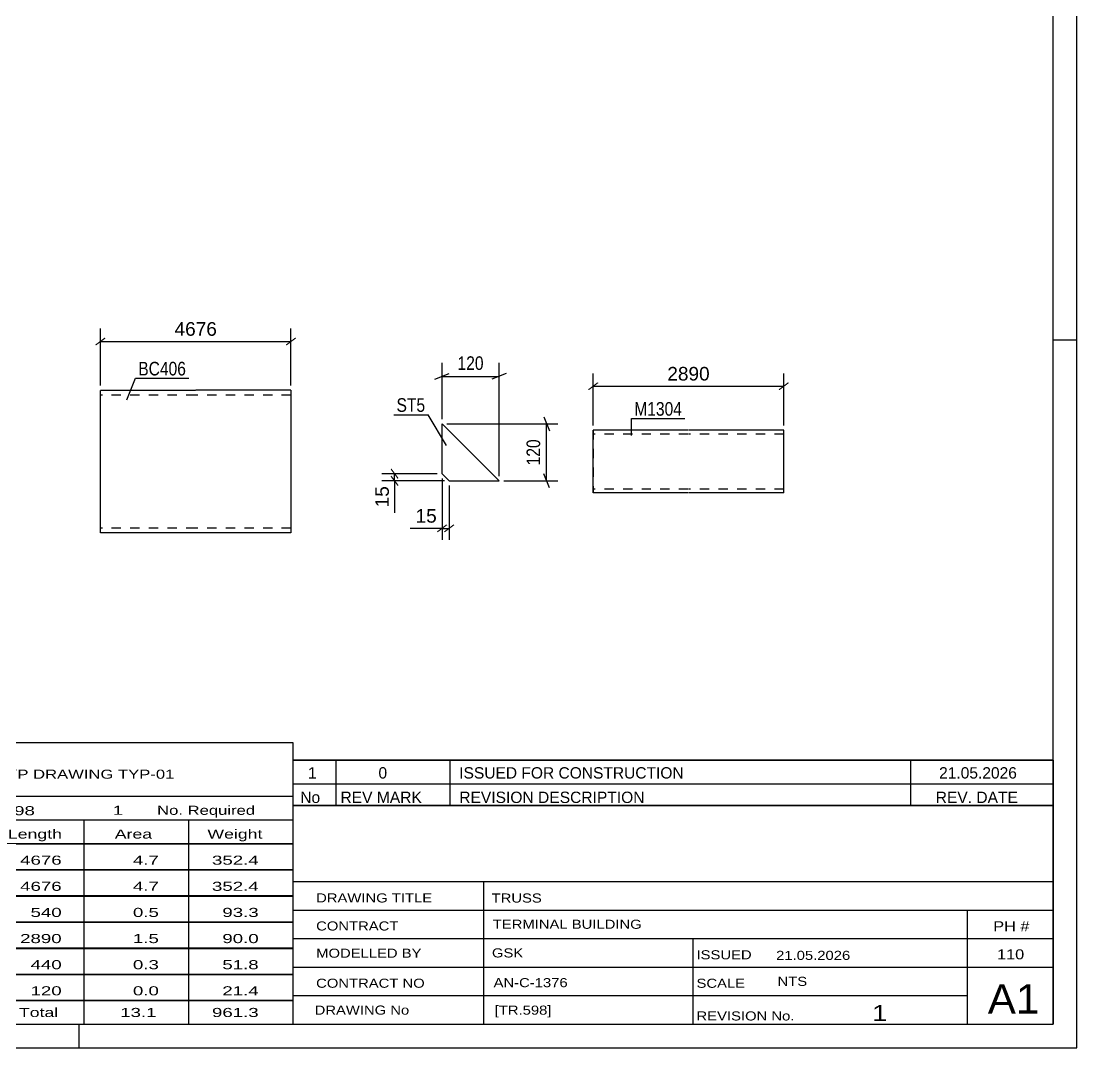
# Model space of a CAD drawing. Header units: millimetres. Extents: x 0 to 841, y 0 to 594.
# Drawn here: x 618.8 to 841, y 0 to 216.1 of the extents above; entities that cross this region are included whole.
import ezdxf

# ---------------------------------------------------------------- set-up
doc = ezdxf.new("R2010")
doc.units = ezdxf.units.MM
doc.linetypes.add('DXK_LINE_DOT2', pattern=[3.9198, 1.9599, -1.9599])
doc.styles.add('Arial', font='ARIAL.TTF', dxfattribs={"height": 0.2})
doc.styles.add('Arial Narrow', font='ARIALN.TTF', dxfattribs={"height": 0.2})

# ---------------------------------------------------------------- blocks, each defined once
blk = doc.blocks.new('Unknown-122566733-1134')
at = {"color": 5, "linetype": 'Continuous'}
for p, q in [((841, 0), (841, 594)), ((836, 5), (836, 589)), ((841, 149), (836, 149)), ((5, 5), (836, 5)), ((631, 0), (631, 5)), ((0, 0), (841, 0))]:
    blk.add_line(p, q, dxfattribs=at)
blk = doc.blocks.new('Part-122566733-1655 - 1639')
at = {"color": 2, "linetype": 'Continuous'}
for p, q in [((719.38, 119.36), (707.38, 131.36)), ((707.38, 120.86), (707.38, 131.36)), ((707.38, 120.86), (708.88, 119.36)), ((708.88, 119.36), (719.38, 119.36))]:
    blk.add_line(p, q, dxfattribs=at)
at = {"color": 7, "linetype": 'DXK_LINE_DOT2'}
for p, q in [((707.38, 120.86), (707.38, 131.36)), ((708.88, 119.36), (708.88, 119.36))]:
    blk.add_line(p, q, dxfattribs=at)
blk = doc.blocks.new('Part-122566733-2049 - 2033')
at = {"color": 2, "linetype": 'Continuous'}
for p, q in [((739.2, 116.82), (739.2, 130.02)), ((739.2, 130.02), (739.2, 130.02)), ((759.2, 130.02), (739.2, 130.02)), ((779.3, 130.02), (759.3, 130.02)), ((779.3, 116.82), (779.3, 130.02)), ((739.2, 116.82), (739.2, 116.82)), ((759.2, 116.82), (739.2, 116.82)), ((779.3, 116.82), (759.3, 116.82))]:
    blk.add_line(p, q, dxfattribs=at)
at = {"color": 7, "linetype": 'DXK_LINE_DOT2'}
for p, q in [((739.2, 130.02), (739.2, 116.82)), ((739.2, 129.22), (739.2, 129.22)), ((759.2, 129.22), (739.2, 129.22)), ((779.3, 129.22), (759.3, 129.22)), ((779.3, 130.02), (779.3, 130.02)), ((779.3, 116.82), (779.3, 130.02)), ((739.2, 117.68), (739.2, 117.85)), ((739.2, 117.62), (739.2, 117.68)), ((739.2, 117.62), (739.2, 117.62)), ((759.2, 117.62), (739.2, 117.62)), ((779.3, 117.62), (759.3, 117.62)), ((779.3, 116.82), (779.3, 116.82))]:
    blk.add_line(p, q, dxfattribs=at)
blk = doc.blocks.new('Part-122566733-1587 - 1568')
at = {"color": 2, "linetype": 'Continuous'}
for p, q in [((655.48, 138.41), (635.48, 138.41)), ((635.48, 110.41), (635.48, 138.41)), ((675.58, 138.42), (655.58, 138.42)), ((675.58, 138.42), (675.58, 108.42)), ((635.48, 108.41), (635.48, 110.41)), ((655.48, 108.41), (635.48, 108.41)), ((675.58, 108.42), (655.58, 108.42))]:
    blk.add_line(p, q, dxfattribs=at)
at = {"color": 7, "linetype": 'DXK_LINE_DOT2'}
for p, q in [((655.48, 137.41), (635.48, 137.41)), ((675.58, 137.42), (655.58, 137.42)), ((635.48, 108.57), (635.48, 110.41)), ((635.48, 109.41), (635.48, 109.49)), ((655.48, 109.41), (635.48, 109.41)), ((675.58, 109.42), (655.58, 109.42)), ((675.58, 109.42), (675.58, 109.5))]:
    blk.add_line(p, q, dxfattribs=at)
blk = doc.blocks.new('StraightDimension-122566733-5600 - 1639')
at = {"color": 7, "linetype": 'Continuous'}
for p, q in [((707.38, 132.36), (707.38, 144.21)), ((719.38, 120.36), (719.38, 144.21)), ((705.88, 140.76), (708.88, 141.96)), ((707.38, 141.36), (719.38, 141.36)), ((720.88, 141.96), (717.88, 140.76))]:
    blk.add_line(p, q, dxfattribs=at)
at = {"color": 0}
blk.add_wipeout([(716.73, 142.11), (716.73, 146.31), (710.04, 146.31), (710.04, 142.11)], dxfattribs=at)
at = {"color": 3, "style": 'Arial Narrow'}
blk.add_text('120', height=2.863, dxfattribs=at).set_placement((710.64, 142.71))
blk = doc.blocks.new('StraightDimension-122566733-1689 - 1639')
at = {"linetype": 'Continuous'}
for points in [[(698.21, 119.96), (698.06, 119.76), (696.56, 121.76), (696.71, 121.96)], [(696.56, 120.26), (696.71, 120.46), (698.21, 118.46), (698.06, 118.26)]]:
    blk.add_hatch(color=7, dxfattribs=at).paths.add_polyline_path(points)
at = {"color": 7, "linetype": 'Continuous'}
for p, q in [((706.38, 120.86), (694.68, 120.86)), ((697.38, 119.36), (697.38, 120.86)), ((707.88, 119.36), (694.68, 119.36))]:
    blk.add_line(p, q, dxfattribs=at)
at = {"color": 0}
blk.add_wipeout([(696.78, 118.84), (692.58, 118.84), (692.58, 113.19), (696.78, 113.19)], dxfattribs=at)
at = {"color": 7, "linetype": 'Continuous'}
blk.add_line((697.38, 119.36), (697.38, 112.66), dxfattribs=at)
blk.add_line((697.38, 119.36), (697.38, 112.66), dxfattribs=at)
at = {"color": 3, "style": 'Arial'}
blk.add_text('15', height=2.865, rotation=90.0002, dxfattribs=at).set_placement((696.18, 113.79))
blk = doc.blocks.new('StraightDimension-122566733-1657 - 1639')
at = {"linetype": 'Continuous'}
for points in [[(708.28, 110.19), (708.48, 110.04), (706.48, 108.54), (706.28, 108.69)], [(707.98, 108.54), (707.78, 108.69), (709.78, 110.19), (709.98, 110.04)]]:
    blk.add_hatch(color=7, dxfattribs=at).paths.add_polyline_path(points)
at = {"color": 7, "linetype": 'Continuous'}
for p, q in [((707.38, 119.86), (707.38, 106.96)), ((708.88, 118.36), (708.88, 106.96)), ((707.38, 109.36), (708.88, 109.36))]:
    blk.add_line(p, q, dxfattribs=at)
at = {"color": 0}
blk.add_wipeout([(706.86, 109.96), (706.86, 114.16), (701.21, 114.16), (701.21, 109.96)], dxfattribs=at)
at = {"color": 7, "linetype": 'Continuous'}
blk.add_line((707.38, 109.36), (700.69, 109.36), dxfattribs=at)
blk.add_line((707.38, 109.36), (700.69, 109.36), dxfattribs=at)
at = {"color": 3, "style": 'Arial'}
blk.add_text('15', height=2.865, dxfattribs=at).set_placement((701.81, 110.56))
blk = doc.blocks.new('StraightDimension-122566733-5615 - 1639')
at = {"color": 7, "linetype": 'Continuous'}
for p, q in [((708.38, 131.36), (731.78, 131.36)), ((728.78, 132.86), (729.98, 129.86)), ((729.38, 119.36), (729.38, 131.36)), ((729.98, 117.86), (728.78, 120.86)), ((720.38, 119.36), (731.78, 119.36))]:
    blk.add_line(p, q, dxfattribs=at)
at = {"color": 0}
blk.add_wipeout([(728.63, 128.7), (724.43, 128.7), (724.43, 122.02), (728.63, 122.02)], dxfattribs=at)
at = {"color": 3, "style": 'Arial Narrow'}
blk.add_text('120', height=2.863, rotation=90.0002, dxfattribs=at).set_placement((728.03, 122.62))
blk = doc.blocks.new('StraightDimension-122566733-2052 - 2033')
at = {"linetype": 'Continuous'}
for points in [[(738.3, 138.46), (738.1, 138.61), (740.1, 140.11), (740.3, 139.96)], [(780.2, 140.11), (780.4, 139.96), (778.4, 138.46), (778.2, 138.61)]]:
    blk.add_hatch(color=7, dxfattribs=at).paths.add_polyline_path(points)
at = {"color": 7, "linetype": 'Continuous'}
for p, q in [((739.2, 131.02), (739.2, 141.98)), ((779.3, 131.02), (779.3, 141.98)), ((739.2, 139.28), (779.3, 139.28))]:
    blk.add_line(p, q, dxfattribs=at)
at = {"color": 0}
blk.add_wipeout([(764.3, 139.88), (764.3, 144.08), (754.2, 144.08), (754.2, 139.88)], dxfattribs=at)
at = {"color": 3, "style": 'Arial'}
blk.add_text('2890', height=2.865, dxfattribs=at).set_placement((754.8, 140.48))
blk = doc.blocks.new('StraightDimension-122566733-1591 - 1568')
at = {"linetype": 'Continuous'}
for points in [[(634.58, 147.87), (634.38, 148.02), (636.38, 149.52), (636.58, 149.37)], [(676.48, 149.52), (676.68, 149.37), (674.68, 147.87), (674.48, 148.02)]]:
    blk.add_hatch(color=7, dxfattribs=at).paths.add_polyline_path(points)
at = {"color": 7, "linetype": 'Continuous'}
for p, q in [((635.48, 139.41), (635.48, 151.4)), ((675.58, 139.42), (675.58, 151.4)), ((635.48, 148.7), (675.58, 148.7))]:
    blk.add_line(p, q, dxfattribs=at)
at = {"color": 0}
blk.add_wipeout([(660.57, 149.3), (660.57, 153.5), (650.48, 153.5), (650.48, 149.3)], dxfattribs=at)
at = {"color": 3, "style": 'Arial'}
blk.add_text('4676', height=2.865, dxfattribs=at).set_placement((651.08, 149.9))
blk = doc.blocks.new('Unknown-122566733-5818')
at = {"color": 7, "linetype": 'Continuous'}
for p, q in [((676, 51.05), (676, 5)), ((676, 51.05), (836, 51.05)), ((836, 51), (836, 5)), ((676, 35), (836, 35)), ((716.14, 35), (716.14, 5)), ((676, 29), (836, 29)), ((818, 5.05), (818, 29.05)), ((676, 23), (836, 23)), ((760.14, 23), (760.14, 5)), ((676, 17), (836, 17)), ((676, 11), (818, 11)), ((676, 5), (836, 5))]:
    blk.add_line(p, q, dxfattribs=at)
at = {"color": 7, "style": 'Arial Narrow'}
for s, height, width, p in [('DRAWING TITLE', 1.9089, 1.425378, (680.88, 30.61)), ('TRUSS', 1.909, 1.425378, (717.81, 30.59)), ('TERMINAL BUILDING', 1.9089, 1.425378, (718.06, 25.07)), ('CONTRACT', 1.909, 1.425378, (680.88, 24.71)), ('MODELLED BY', 1.9089, 1.425378, (680.88, 18.98)), ('GSK', 1.909, 1.425378, (717.88, 19.04)), ('ISSUED', 1.909, 1.425378, (760.94, 18.64)), ('21.05.2026', 1.909, 1.425378, (777.69, 18.52)), ('CONTRACT NO', 1.9089, 1.425378, (680.88, 12.66)), ('AN-C-1376', 1.909, 1.425378, (718.23, 12.78)), ('SCALE', 1.909, 1.425378, (760.94, 12.65)), ('A1', 6.204, 1.25, (822.24, 7.2)), ('DRAWING No', 1.909, 1.425378, (680.56, 7)), ('[TR.598]', 1.909, 1.425378, (718.46, 6.99)), ('1', 3.34, 1.5, (797.91, 5.68)), ('REVISION No.', 1.9089, 1.425378, (760.94, 5.77))]:
    blk.add_text(s, height=height, dxfattribs=dict(at, width=width)).set_placement(p)
at = {"color": 7, "linetype": 'Continuous', "style": 'Arial Narrow'}
for s, height, width, p in [('PH #', 2.1, 1.42538, (823.4, 24.55)), ('110', 2.1, 1.42538, (824.19, 18.65)), ('NTS', 1.909, 1.425378, (778, 13.05))]:
    blk.add_text(s, height=height, dxfattribs=dict(at, width=width)).set_placement(p)
blk = doc.blocks.new('Unknown-122566733-5819')
at = {"color": 7, "linetype": 'Continuous'}
for p, q in [((516, 64.25), (676, 64.25)), ((516, 53), (516, 64.25)), ((676, 64.25), (676, 53)), ((516, 53), (676, 53)), ((516, 53), (516, 48)), ((676, 53), (676, 48)), ((516, 48), (676, 48)), ((516, 48), (516, 43)), ((540, 48), (540, 43)), ((575.5, 48), (575.5, 43)), ((601.5, 48), (601.5, 43)), ((614.5, 48), (614.5, 43)), ((632, 48), (632, 43)), ((654, 48), (654, 43)), ((676, 48), (676, 43)), ((516, 43), (676, 43)), ((516, 42.95), (516, 37.55)), ((516, 42.95), (676, 42.95)), ((540, 43), (540, 37.5)), ((575.5, 43), (575.5, 37.5)), ((601.5, 43), (601.5, 37.5)), ((614.5, 43), (614.5, 37.5)), ((632, 43), (632, 37.5)), ((654, 43), (654, 37.5)), ((676, 42.95), (676, 37.55)), ((516, 37.55), (676, 37.55)), ((516, 37.45), (516, 32.05)), ((516, 37.45), (676, 37.45)), ((540, 37.5), (540, 32)), ((575.5, 37.5), (575.5, 32)), ((601.5, 37.5), (601.5, 32)), ((614.5, 37.5), (614.5, 32)), ((632, 37.5), (632, 32)), ((654, 37.5), (654, 32)), ((676, 37.45), (676, 32.05)), ((516, 32.05), (676, 32.05)), ((516, 31.95), (516, 26.55)), ((516, 31.95), (676, 31.95)), ((540, 32), (540, 26.5)), ((575.5, 32), (575.5, 26.5)), ((601.5, 32), (601.5, 26.5)), ((614.5, 32), (614.5, 26.5)), ((632, 32), (632, 26.5)), ((654, 32), (654, 26.5)), ((676, 31.95), (676, 26.55)), ((516, 26.55), (676, 26.55)), ((516, 26.45), (516, 21.05)), ((516, 26.45), (676, 26.45)), ((540, 26.5), (540, 21)), ((575.5, 26.5), (575.5, 21)), ((601.5, 26.5), (601.5, 21)), ((614.5, 26.5), (614.5, 21)), ((632, 26.5), (632, 21)), ((654, 26.5), (654, 21)), ((676, 26.45), (676, 21.05)), ((516, 21.05), (676, 21.05)), ((516, 20.95), (516, 15.55)), ((516, 20.95), (676, 20.95)), ((540, 21), (540, 15.5)), ((575.5, 21), (575.5, 15.5)), ((601.5, 21), (601.5, 15.5)), ((614.5, 21), (614.5, 15.5)), ((632, 21), (632, 15.5)), ((654, 21), (654, 15.5)), ((676, 20.95), (676, 15.55)), ((516, 15.55), (676, 15.55)), ((516, 15.45), (516, 10.05)), ((516, 15.45), (676, 15.45)), ((540, 15.5), (540, 10)), ((575.5, 15.5), (575.5, 10)), ((601.5, 15.5), (601.5, 10)), ((614.5, 15.5), (614.5, 10)), ((632, 15.5), (632, 10)), ((654, 15.5), (654, 10)), ((676, 15.45), (676, 10.05)), ((516, 10.05), (676, 10.05)), ((516, 10), (676, 10)), ((516, 10), (516, 5)), ((632, 10), (632, 5)), ((654, 10), (654, 5)), ((676, 10), (676, 5)), ((516, 5), (676, 5))]:
    blk.add_line(p, q, dxfattribs=at)
at = {"color": 7, "style": 'Arial Narrow'}
for s, height, width, p in [('GENERAL NOTES & WELD DETAILS :', 2.8633, 1.4, (517.15, 56.56)), ('REFER TYP DRAWING TYP-01', 1.9089, 1.6, (600.7, 56.66)), ("MATERIAL LIST FOR ASSEMBLY MK'D", 1.9089, 1.6, (517.15, 49.06)), ('TR598', 1.909, 1.794707, (609.9, 48.97)), ('1', 1.91, 1.794707, (638.08, 49.06)), ('No. Required', 1.9089, 1.6, (647.41, 49.06)), ('Mark', 1.909, 1.7, (517.34, 44)), ('Profile', 1.909, 1.7, (550.41, 44)), ('Material', 1.909, 1.7, (580.54, 44.06)), ('No.', 1.909, 1.7, (605.5, 44.06)), ('Length', 1.909, 1.7, (616, 44.06)), ('Area', 1.909, 1.7, (638.5, 44.06)), ('Weight', 1.909, 1.7, (658, 44.06))]:
    blk.add_text(s, height=height, dxfattribs=dict(at, width=width)).set_placement(p)
at = {"color": 7, "linetype": 'Continuous', "style": 'Arial Narrow'}
for s, height, width, p in [('BC406', 1.909, 1.794707, (517.5, 38.56)), ('RHS300*200*10', 1.9089, 1.794707, (542, 38.56)), ('E350', 1.909, 1.794707, (581.74, 38.56)), ('1', 1.91, 1.794707, (605.86, 38.56)), ('4676', 1.909, 1.794707, (618.58, 38.56)), ('4.7', 1.909, 1.794707, (642.32, 38.56)), ('352.4', 1.909, 1.794707, (658.96, 38.56)), ('TR598', 1.909, 1.794707, (517.5, 33.06)), ('RHS300*200*10', 1.9089, 1.794707, (542, 33.06)), ('E350', 1.909, 1.794707, (581.74, 33.06)), ('1', 1.91, 1.794707, (605.86, 33.06)), ('4676', 1.909, 1.794707, (618.58, 33.06)), ('4.7', 1.909, 1.794707, (642.32, 33.06)), ('352.4', 1.909, 1.794707, (658.96, 33.06)), ('SP5', 1.909, 1.794707, (517.5, 27.56)), ('PL25*440', 1.909, 1.794707, (542, 27.56)), ('E350', 1.909, 1.794707, (581.74, 27.56)), ('2', 1.91, 1.794707, (605.86, 27.56)), ('540', 1.909, 1.794707, (620.77, 27.56)), ('0.5', 1.909, 1.794707, (642.32, 27.56)), ('93.3', 1.909, 1.794707, (661.14, 27.56)), ('M1304', 1.909, 1.794707, (517.5, 22.06)), ('SHS132*8', 1.909, 1.794707, (542, 22.06)), ('E350', 1.909, 1.794707, (581.74, 22.06)), ('1', 1.91, 1.794707, (605.86, 22.06)), ('2890', 1.909, 1.794707, (618.58, 22.06)), ('1.5', 1.909, 1.794707, (642.32, 22.06)), ('90.0', 1.909, 1.794707, (661.14, 22.06)), ('SP6', 1.909, 1.794707, (517.5, 16.56)), ('PL25*300', 1.909, 1.794707, (542, 16.56)), ('E350', 1.909, 1.794707, (581.74, 16.56)), ('2', 1.91, 1.794707, (605.86, 16.56)), ('440', 1.909, 1.794707, (620.77, 16.56)), ('0.3', 1.909, 1.794707, (642.32, 16.56)), ('51.8', 1.909, 1.794707, (661.14, 16.56)), ('ST5', 1.909, 1.794707, (517.5, 11.06)), ('PL12*120', 1.909, 1.794707, (542, 11.06)), ('E350', 1.909, 1.794707, (581.74, 11.06)), ('32', 1.909, 1.794707, (604.76, 11.06)), ('120', 1.909, 1.794707, (620.77, 11.06)), ('0.0', 1.909, 1.794707, (642.32, 11.06)), ('21.4', 1.909, 1.794707, (661.14, 11.06)), ('Total', 1.909, 1.7, (618.33, 6.5)), ('13.1', 1.909, 1.794707, (639.64, 6.5)), ('961.3', 1.909, 1.794707, (658.96, 6.5))]:
    blk.add_text(s, height=height, dxfattribs=dict(at, width=width)).set_placement(p)
blk = doc.blocks.new('Unknown-122566733-5821')
at = {"color": 7, "linetype": 'Continuous'}
for p, q in [((676, 60.55), (836, 60.55)), ((836, 60.55), (676, 60.55)), ((676, 60.55), (676, 55.55)), ((685, 60.55), (685, 55.55)), ((709, 60.55), (709, 55.55)), ((806, 60.55), (806, 55.55)), ((836, 60.55), (836, 55.55)), ((676, 55.55), (836, 55.55)), ((676, 55.55), (676, 51.05)), ((676, 55.55), (836, 55.55)), ((685, 55.55), (685, 51.05)), ((709, 55.55), (709, 51.05)), ((806, 55.55), (806, 51.05)), ((836, 55.55), (836, 51.05)), ((836, 51.05), (676, 51.05))]:
    blk.add_line(p, q, dxfattribs=at)
at = {"color": 7, "linetype": 'Continuous', "style": 'Arial Narrow'}
for s, height, width, p in [('1', 2.39, 1.196471, (679.16, 56.7)), ('0', 2.39, 1.196471, (694, 56.7)), ('ISSUED FOR CONSTRUCTION', 2.3861, 1.196471, (711, 56.7)), ('21.05.2026', 2.386, 1.196471, (812, 56.7)), ('No', 2.386, 1.2, (677.54, 51.55)), ('REV MARK', 2.386, 1.2, (686, 51.55)), ('REVISION DESCRIPTION', 2.3861, 1.2, (711, 51.55)), ('REV. DATE', 2.386, 1.2, (811.28, 51.55))]:
    blk.add_text(s, height=height, dxfattribs=dict(at, width=width)).set_placement(p)
blk = doc.blocks.new('Mark-122566733-1651 - 1639')
at = {"color": 0}
blk.add_wipeout([(703.83, 133.89), (703.83, 136.89), (697.8, 136.89), (697.8, 133.89)], dxfattribs=at)
blk.add_wipeout([(703.83, 133.89), (703.83, 136.89), (697.8, 136.89), (697.8, 133.89)], dxfattribs=at)
at = {"color": 30, "linetype": 'Continuous'}
for p in [(697.2, 133.29), (708.29, 126.77)]:
    blk.add_line(p, (704.43, 133.29), dxfattribs=at)
at = {"color": 3, "style": 'Arial Narrow'}
blk.add_text('ST5', height=2.863, dxfattribs=at).set_placement((697.8, 133.89))
blk = doc.blocks.new('Mark-122566733-2045 - 2033')
at = {"color": 0}
blk.add_wipeout([(757.89, 133.08), (757.89, 136.08), (747.84, 136.08), (747.84, 133.08)], dxfattribs=at)
blk.add_wipeout([(757.89, 133.08), (757.89, 136.08), (747.84, 136.08), (747.84, 133.08)], dxfattribs=at)
at = {"color": 30, "linetype": 'Continuous'}
for p, q in [((747.29, 128.89), (747.24, 132.48)), ((747.24, 132.48), (758.49, 132.48))]:
    blk.add_line(p, q, dxfattribs=at)
at = {"color": 3, "style": 'Arial Narrow'}
blk.add_text('M1304', height=2.863, dxfattribs=at).set_placement((747.84, 133.08))
blk = doc.blocks.new('Mark-122566733-1583 - 1568')
at = {"color": 0}
blk.add_wipeout([(653.49, 141.55), (653.49, 144.55), (643.44, 144.55), (643.44, 141.55)], dxfattribs=at)
blk.add_wipeout([(653.49, 141.55), (653.49, 144.55), (643.44, 144.55), (643.44, 141.55)], dxfattribs=at)
at = {"color": 30, "linetype": 'Continuous'}
for p, q in [((641.01, 136.39), (642.84, 140.95)), ((642.84, 140.95), (654.09, 140.95))]:
    blk.add_line(p, q, dxfattribs=at)
at = {"color": 3, "style": 'Arial Narrow'}
blk.add_text('BC406', height=2.863, dxfattribs=at).set_placement((643.44, 141.55))

msp = doc.modelspace()

# ---------------------------------------------------------------- block references
for name in ['Unknown-122566733-1134', 'Part-122566733-1587 - 1568', 'Part-122566733-1655 - 1639', 'Part-122566733-2049 - 2033', 'Unknown-122566733-5819', 'Unknown-122566733-5821', 'Unknown-122566733-5818']:
    msp.add_blockref(name, (0, 0))

# ---------------------------------------------------------------- next in the draw order: block references
for name in ['StraightDimension-122566733-1591 - 1568', 'StraightDimension-122566733-5600 - 1639', 'StraightDimension-122566733-2052 - 2033']:
    msp.add_blockref(name, (0, 0))

# ---------------------------------------------------------------- next in the draw order: block references
for name in ['Mark-122566733-1583 - 1568', 'Mark-122566733-2045 - 2033', 'StraightDimension-122566733-1689 - 1639']:
    msp.add_blockref(name, (0, 0))

# ---------------------------------------------------------------- next in the draw order: block references
msp.add_blockref('StraightDimension-122566733-1657 - 1639', (0, 0))

# ---------------------------------------------------------------- next in the draw order: block references
msp.add_blockref('StraightDimension-122566733-5615 - 1639', (0, 0))

# ---------------------------------------------------------------- next in the draw order: block references
msp.add_blockref('Mark-122566733-1651 - 1639', (0, 0))

doc.saveas('drawing.dxf')
